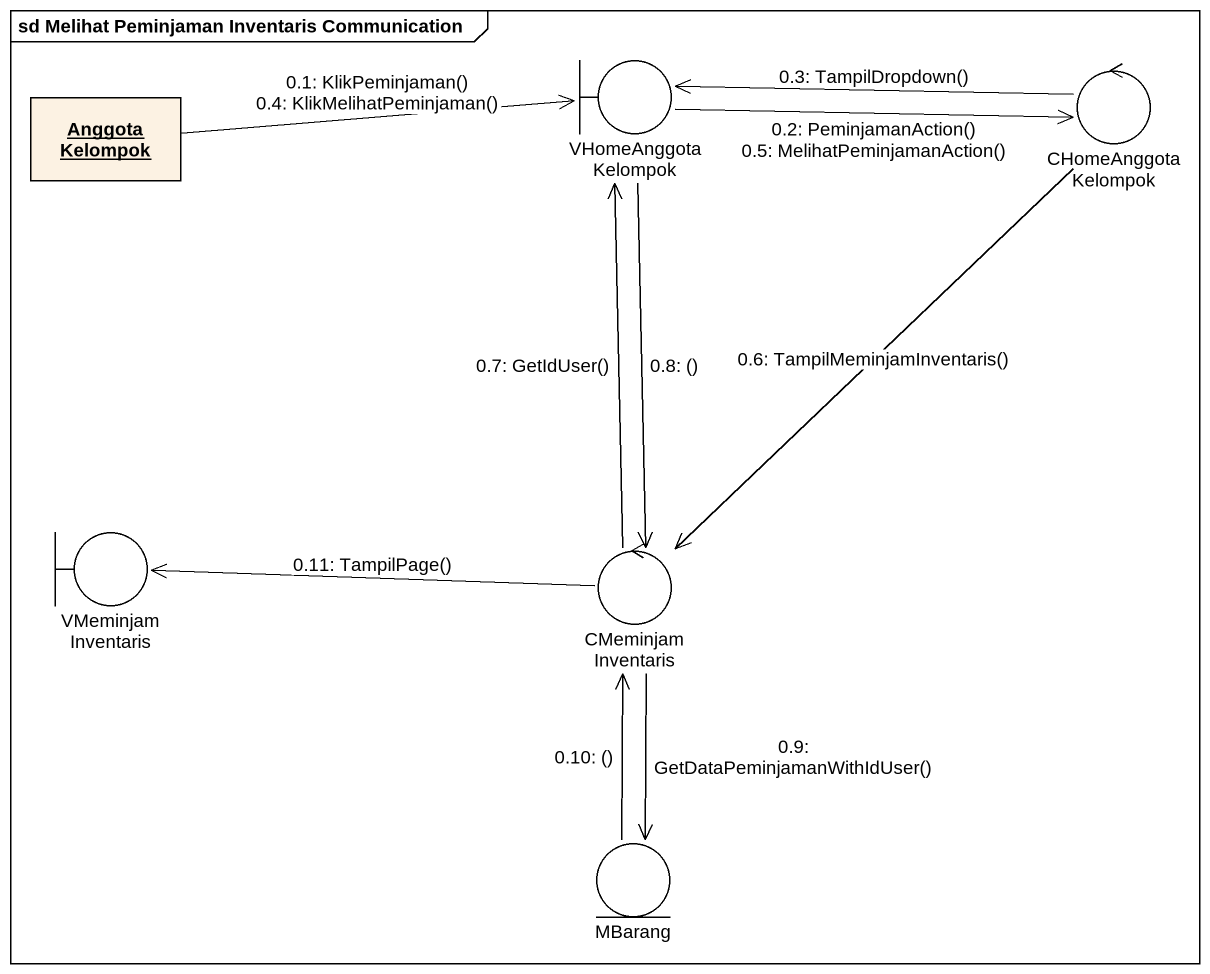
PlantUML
@startuml
mainframe sd Melihat Peminjaman Inventaris Communication
allowmixing
hide circle
hide empty members
boundary VHomeAnggotaKelompok
control CHomeAnggotaKelompok
object "Anggota Kelompok" as Anggota_Kelompok
boundary VMeminjamInventaris
control CMeminjamInventaris
entity MBarang
Anggota_Kelompok -right-> VHomeAnggotaKelompok : 0.1: KlikPeminjaman()\n0.4: KlikMelihatPeminjaman()
VHomeAnggotaKelompok -right-> CHomeAnggotaKelompok : 0.2: PeminjamanAction()\n0.5: MelihatPeminjamanAction()
CHomeAnggotaKelompok -left-> VHomeAnggotaKelompok : 0.3: TampilDropdown()
CHomeAnggotaKelompok --> CMeminjamInventaris : 0.6: TampilMeminjamInventaris()
CMeminjamInventaris -up-> VHomeAnggotaKelompok : 0.7: GetIdUser()
VHomeAnggotaKelompok --> CMeminjamInventaris : 0.8: ()
CMeminjamInventaris --> MBarang : 0.9: GetDataPeminjamanWithIdUser()
MBarang -up-> CMeminjamInventaris : 0.10: ()
CMeminjamInventaris -left-> VMeminjamInventaris : 0.11: TampilPage()
@enduml
